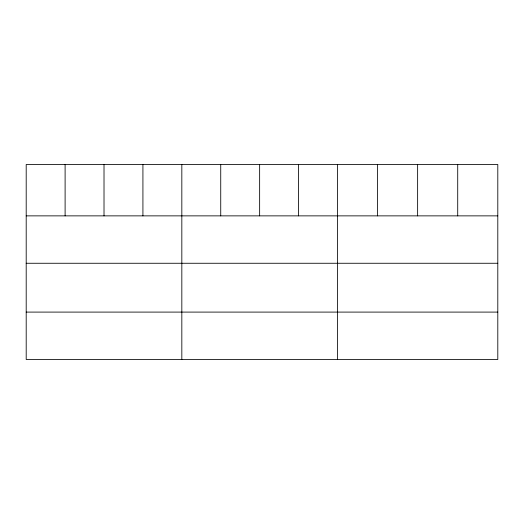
<?xml version="1.0" encoding="UTF-8"?>
<svg xmlns="http://www.w3.org/2000/svg" width="524" height="524" viewBox="0 0 524 524"><rect width="100%" height="100%" fill="white"/><g stroke="black" fill="none" stroke-linecap="round" stroke-linejoin="round"><path stroke-width="0.79" d="M497.8 263.264L497.8 164.51L26.2 164.51L26.2 359.49L497.8 359.49L497.8 263.264L26.2 263.264M26.2 215.868L497.8 215.868M26.2 312.094L497.8 312.094M457.714 164.51L457.714 215.868M417.628 164.51L417.628 215.868M377.542 164.51L377.542 215.868M337.456 164.51L337.456 359.49M298.549 164.51L298.549 215.868M259.642 164.51L259.642 215.868M220.735 164.51L220.735 215.868M181.828 164.51L181.828 359.49M142.921 164.51L142.921 215.868M104.014 164.51L104.014 215.868M65.107 164.51L65.107 215.868"/></g></svg>
